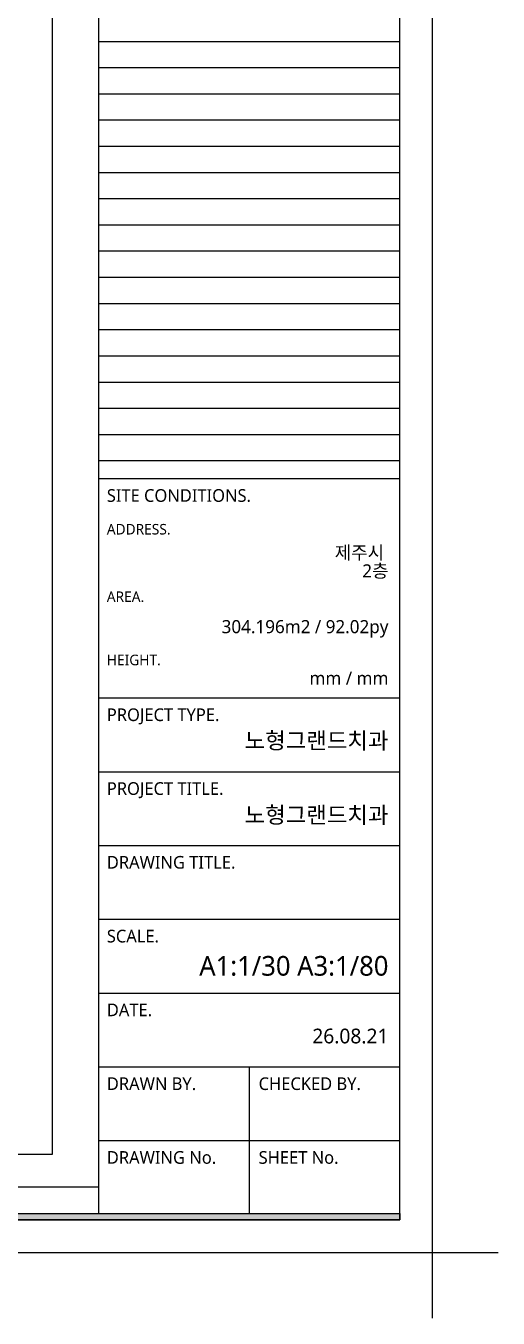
# Model space of a CAD drawing. Header units: metres. Extents: x 11578468 to 47831421, y -58341524 to -14256839.
# Drawn here: x 23891159 to 23896930, y -29123782 to -29108002 of the extents above; entities that cross this region are included whole.
import ezdxf
from ezdxf.enums import TextEntityAlignment as Align

# ---------------------------------------------------------------- set-up
doc = ezdxf.new("R2010")
doc.units = ezdxf.units.M
doc.header["$LTSCALE"] = 50
doc.header["$MEASUREMENT"] = 0
doc.layers.get('DEFPOINTS').update_dxf_attribs({"linetype": 'CONTINUOUS'})
doc.layers.add('FORM(YOURNAME)-1', color=1, linetype='CONTINUOUS')
doc.layers.add('FORM(YOURNAME)-11', color=1, linetype='CONTINUOUS')
doc.styles.add('YOURNAME', font='malgun.ttf')

# ---------------------------------------------------------------- blocks, each defined once
blk = doc.blocks.new('FORM-ELEVATION')
at = {"layer": 'FORM(YOURNAME)-11'}
h = blk.add_hatch(color=256, dxfattribs=at)
h.dxf.hatch_style = 1
h.paths.add_polyline_path([(-10309, 35708), (71691, 35708), (71691, 35508), (-10309, 35508)])
h.paths.add_polyline_path([(-10309, -21492), (71691, -21492), (71691, -21692), (-10309, -21692)])
at = {"layer": 'DEFPOINTS', "color": 158}
for p, q in [((62481, 35508), (62481, -21492)), ((62481, 14286), (71691, 14286)), ((62481, 13486), (71691, 13486)), ((62481, 12686), (71691, 12686)), ((62481, 11886), (71691, 11886)), ((62481, 11086), (71691, 11086)), ((62481, 10286), (71691, 10286)), ((62481, 9486), (71691, 9486)), ((62481, 8686), (71691, 8686)), ((62481, 7886), (71691, 7886)), ((62481, 7086), (71691, 7086)), ((62481, 6286), (71691, 6286)), ((62481, 5486), (71691, 5486)), ((62481, 4686), (71691, 4686)), ((62481, 3886), (71691, 3886)), ((62481, 3086), (71691, 3086)), ((62481, 2286), (71691, 2286)), ((62481, 1486), (71691, 1486)), ((62481, -20692), (-10309, -20692))]:
    blk.add_line(p, q, dxfattribs=at)
blk.add_lwpolyline([(-10309, -21692), (71691, -21692), (71691, 35708), (-10309, 35708)], close=True, dxfattribs=at)
at = {"layer": 'DEFPOINTS'}
blk.add_lwpolyline([(-8309, 33708), (61071, 33708), (61071, -19692), (-8309, -19692)], close=True, dxfattribs=at)
at = {"layer": 'DEFPOINTS', "color": 1}
blk.add_lwpolyline([(72691, -24692), (72691, -22692), (74691, -22692)], dxfattribs=at)
at = {"layer": 'FORM(YOURNAME)-11', "color": 14}
for p, q in [((62481, 937), (71691, 937)), ((62481, -5756), (71691, -5756)), ((62481, -8009), (71691, -8009)), ((62481, -10261), (71691, -10261)), ((62481, -12514), (71691, -12514)), ((62481, -14766), (71691, -14766)), ((62481, -17019), (71691, -17019)), ((67086, -17019), (67086, -21492)), ((62481, -19271), (71691, -19271))]:
    blk.add_line(p, q, dxfattribs=at)
at = {"layer": 'FORM(YOURNAME)-11', "color": 250}
blk.add_lwpolyline([(-11309, -22692), (72691, -22692), (72691, 36708), (-11309, 36708)], close=True, dxfattribs=at)
at = {"layer": 'FORM(YOURNAME)-11'}
blk.add_lwpolyline([(-10309, -21492), (71691, -21492), (71691, -21692), (-10309, -21692)], close=True, dxfattribs=at)
at = {"layer": 'FORM(YOURNAME)-11', "color": 14, "style": 'YOURNAME'}
for s, height, p in [('SITE CONDITIONS.', 386.14, (62739, 422)), ('PROJECT TYPE.', 386.14, (62739, -6271)), ('PROJECT TITLE.', 386.14, (62739, -8524)), ('DRAWING TITLE.', 386.14, (62739, -10776)), ('SCALE.', 386.1, (62739, -13029)), ('DATE.', 386.1, (62739, -15281)), ('DRAWN BY.', 386.1, (62739, -17534)), ('CHECKED BY.', 386.14, (67376, -17534)), ('DRAWING No.', 386.14, (62739, -19786)), ('SHEET No.', 386.1, (67376, -19786))]:
    blk.add_text(s, height=height, dxfattribs=at).set_placement(p, align=Align.MIDDLE_LEFT)
at = {"layer": 'FORM(YOURNAME)-11', "color": 251, "style": 'YOURNAME'}
for s, p in [('ADDRESS.', (62739, -608)), ('AREA.', (62739, -2667)), ('HEIGHT.', (62739, -4598))]:
    blk.add_text(s, height=321.8, dxfattribs=at).set_placement(p, align=Align.MIDDLE_LEFT)
at = {"layer": 'FORM(YOURNAME)-11', "color": 3, "style": 'YOURNAME'}
for tag, height, p in [('1', 451, (71041, -1219)), ('2', 451, (71041, -1863)), ('3', 451, (71041, -3150)), ('4', 451, (71041, -5081)), ('5', 515, (71041, -7398)), ('6', 515, (71041, -9650)), ('7', 515, (71041, -11903)), ('8', 515, (71041, -14155)), ('9', 515, (71041, -16408)), ('10', 515, (66791, -18596)), ('11', 515, (71041, -18660)), ('12', 515, (66791, -20848)), ('13', 515, (71041, -20848))]:
    blk.add_attdef(tag, text='', height=height, dxfattribs=at).set_placement(p, align=Align.MIDDLE_RIGHT)

msp = doc.modelspace()

# ---------------------------------------------------------------- block references
at = {"layer": 'FORM(YOURNAME)-1'}
ref = msp.add_blockref('FORM-ELEVATION', (23867053.2, -29113905.2), dxfattribs=dict(at, xscale=0.4, yscale=0.4, zscale=0.4))
ref.add_attrib('9', '26.08.21', dxfattribs={"layer": 'FORM(YOURNAME)-11', "color": 3, "height": 180, "style": 'YOURNAME'}).set_placement((23895589.5, -29120336.8), align=Align.MIDDLE_RIGHT)
ref.add_attrib('8', 'A1:1/30 A3:1/80', dxfattribs={"layer": 'FORM(YOURNAME)-11', "color": 3, "height": 240, "style": 'YOURNAME'}).set_placement((23895589.5, -29119479.6), align=Align.MIDDLE_RIGHT)
ref.add_attrib('6', '노형그랜드치과', dxfattribs={"layer": 'FORM(YOURNAME)-11', "color": 3, "height": 200, "style": 'YOURNAME'}).set_placement((23895589.5, -29117636.9), align=Align.MIDDLE_RIGHT)
ref.add_attrib('5', '노형그랜드치과', dxfattribs={"layer": 'FORM(YOURNAME)-11', "color": 3, "height": 200, "style": 'YOURNAME'}).set_placement((23895589.5, -29116729.3), align=Align.MIDDLE_RIGHT)
ref.add_attrib('1', '제주시 ', dxfattribs={"layer": 'FORM(YOURNAME)-11', "color": 3, "height": 160, "style": 'YOURNAME'}).set_placement((23895589.5, -29114433.9), align=Align.MIDDLE_RIGHT)
ref.add_attrib('2', '2층', dxfattribs={"layer": 'FORM(YOURNAME)-11', "color": 3, "height": 160, "style": 'YOURNAME'}).set_placement((23895589.5, -29114656.8), align=Align.MIDDLE_RIGHT)
ref.add_attrib('3', '304.196m2 / 92.02py', dxfattribs={"layer": 'FORM(YOURNAME)-11', "color": 3, "height": 160, "style": 'YOURNAME'}).set_placement((23895589.5, -29115337.7), align=Align.MIDDLE_RIGHT)
ref.add_attrib('4', 'mm / mm', dxfattribs={"layer": 'FORM(YOURNAME)-11', "color": 3, "height": 160, "style": 'YOURNAME'}).set_placement((23895589.5, -29115967.5), align=Align.MIDDLE_RIGHT)

doc.saveas('drawing.dxf')
